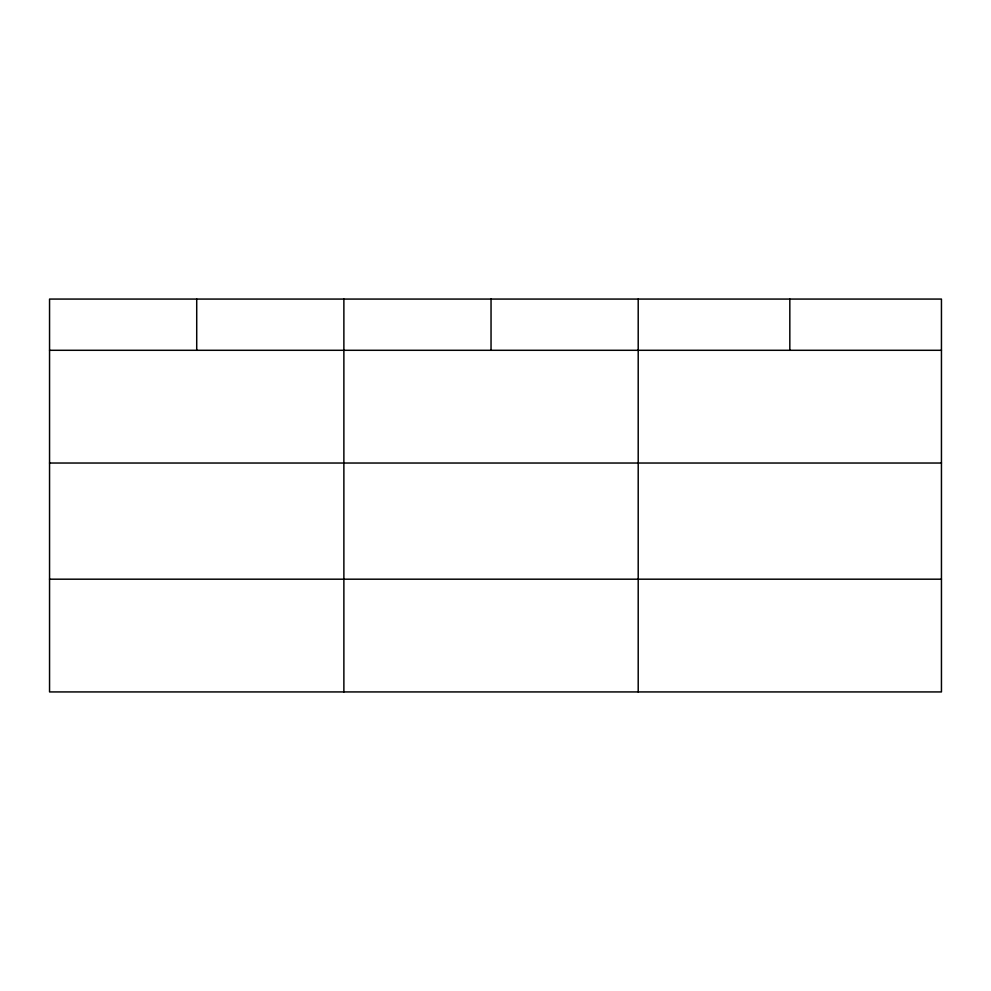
<?xml version="1.0" encoding="UTF-8"?>
<svg xmlns="http://www.w3.org/2000/svg" width="991" height="991" viewBox="0 0 991 991"><rect width="100%" height="100%" fill="white"/><g stroke="black" fill="none" stroke-linecap="round" stroke-linejoin="round"><path stroke-width="1.49" d="M941.45 463.032L941.45 299.071L49.55 299.071L49.55 691.929L941.45 691.929L941.45 463.032L49.55 463.032M49.55 350.294L941.45 350.294M49.55 579.19L941.45 579.19M789.827 299.071L789.827 350.294M638.204 299.071L638.204 691.929M491.04 299.071L491.04 350.294M343.877 299.071L343.877 691.929M196.714 299.071L196.714 350.294"/></g></svg>
